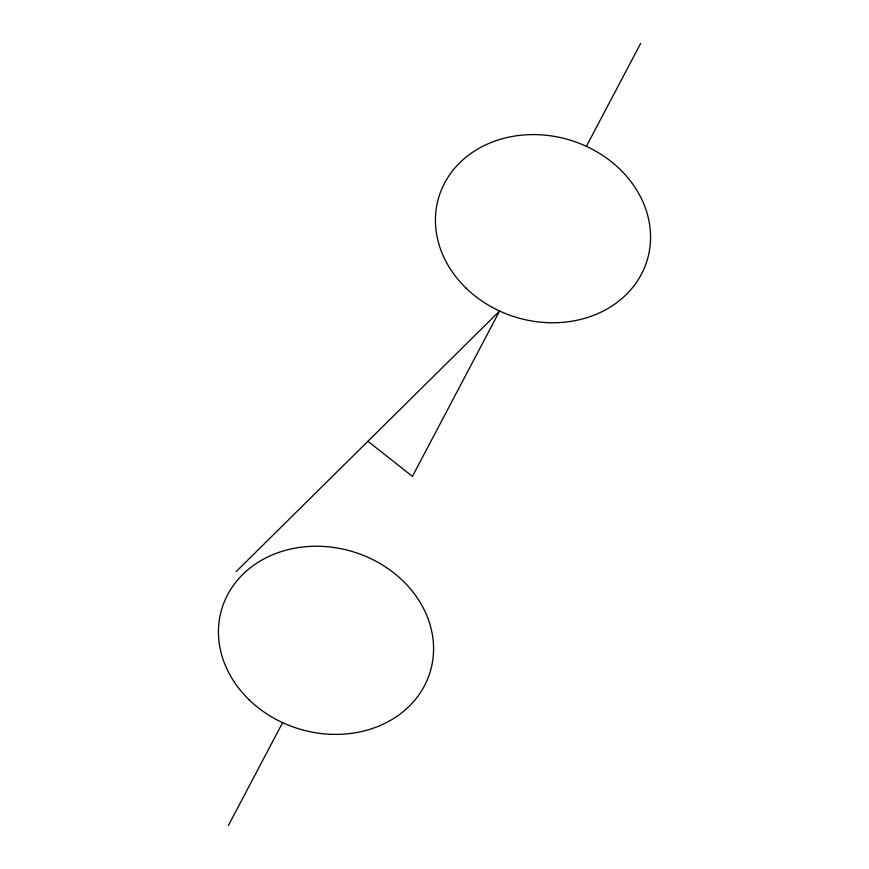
<?xml version="1.0" encoding="UTF-8"?>
<svg xmlns="http://www.w3.org/2000/svg" width="869" height="869" viewBox="0 0 869 869"><rect width="100%" height="100%" fill="white"/><g stroke="black" fill="none" stroke-linecap="round" stroke-linejoin="round"><path stroke-width="1.3" d="M228.373 825.55L282.61 722.639M586.39 146.361L640.627 43.45M236.259 571.509L499.599 311.015L412.427 476.386L367.924 441.256M466.121 288.182A108.842 92.603 16.9 0 0 646.59 262.047A108.842 92.603 16.9 0 0 516.262 135.814A108.842 92.603 16.9 0 0 466.121 288.182M249.142 699.817A108.842 92.603 16.9 0 0 429.601 673.681A108.842 92.603 16.9 0 0 299.284 547.448A108.842 92.603 16.9 0 0 249.142 699.817"/></g></svg>
